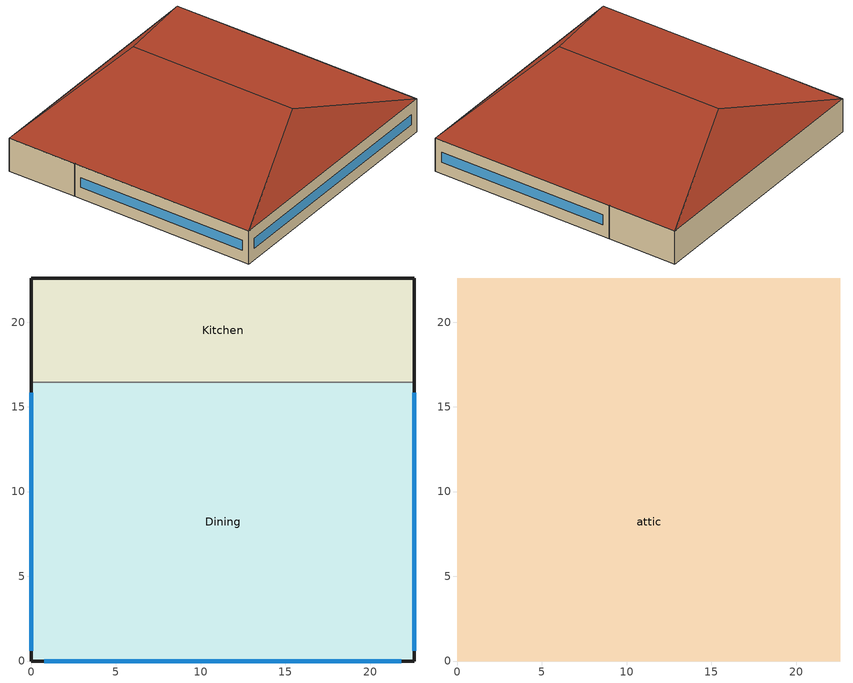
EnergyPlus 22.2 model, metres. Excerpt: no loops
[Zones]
Dining
 floor ground (ext-slab): 22.61,16.44 22.61,0 0,0 0,16.44 z0
 wall outside (Steel Frame Non-res Ext Wall): 0,16.44 0,0 22.61,0 22.61,16.44 z0:3.05
 wall to Kitchen (int-walls): 22.61,16.44 0,16.44 z0:3.05
 window (Window Non-res Fixed): 22.61,0.6 22.61,15.84 / 0.75,0 21.86,0 / 0,15.84 0,0.6 z1.07:1.98
Kitchen
 floor ground (ext-slab): 22.61,22.61 22.61,16.44 0,16.44 0,22.61 z0
 wall outside (Steel Frame Non-res Ext Wall): 22.61,16.44 22.61,22.61 0,22.61 0,16.44 z0:3.05
attic
 floor to Dining (Attic Non-res Floor): 0,0 0,16.44 22.61,16.44 22.61,0 z3.05
 floor to Kitchen (Attic Non-res Floor): 22.61,22.61 22.61,16.44 0,16.44 0,22.61 z3.05
 roof outside (Attic Non-res Roof): 22.61,0,3.05 22.61,22.61,3.05 11.3,18.84,6.82 11.3,3.77,6.82; 22.61,22.61,3.05 0,22.61,3.05 11.3,18.84,6.82; 0,0,3.05 22.61,0,3.05 11.3,3.77,6.82; 0,22.61,3.05 0,0,3.05 11.3,3.77,6.82 11.3,18.84,6.82
[Building]
Ref Bldg Full Service Restaurant Post1980_v1.3_5.0: North Axis {deg}=0; Terrain=City; Loads Convergence Tolerance Value {W}=0.04; Temperature Convergence Tolerance Value {deltaC}=0.2; Solar Distribution=FullInteriorAndExterior; Maximum Number of Warmup Days=25; Minimum Number of Warmup Days=6
[Site:Location]
USA MT-HELENA: Latitude {deg}=46.58; Longitude {deg}=-112; Time Zone {hr}=-7; Elevation {m}=1188
[SizingPeriod:DesignDay] Day of Month=21; Humidity Condition Type=Wetbulb; Barometric Pressure {Pa}=87844; Rain Indicator=No; Snow Indicator=No; Daylight Saving Time Indicator=No; Solar Model Indicator=ASHRAEClearSky
Name | Month | Day Type | Maximum Dry-Bulb Temperature {C} | Daily Dry-Bulb Temperature Range {deltaC} | Wetbulb or DewPoint at Maximum Dry-Bulb {C} | Wind Speed {m/s} | Wind Direction {deg} | Sky Clearness
HELENA Ann Htg 99.6% Condns DB | 1 | WinterDesignDay | -27.3 | 0 | -27.3 | 1.7 | 300 | 0
HELENA Ann Clg .4% Condns WB=>MDB | 7 | SummerDesignDay | 28.4 | 15.7 | 17.7 | 4.9 | 290 | 1
[Site:WaterMainsTemperature]
Calculation Method=CORRELATION; Annual Average Outdoor Air Temperature {C}=6.76; Maximum Difference In Monthly Average Outdoor Air Temperatures {deltaC}=27.7
[Site:GroundTemperature:BuildingSurface]
19.119, 19.149, 19.147, 19.203, 19.279, 20.043, 21.32, 20.987, 19.824, 19.408, 19.293, 19.174
[Construction]
Steel Frame Non-res Ext Wall: Wood Siding, Steel Frame NonRes Wall Insulation, 1/2IN Gypsum
Attic Non-res Floor: 1/2IN Gypsum, AtticFloor NonRes Insulation, 1/2IN Gypsum
Attic Non-res Roof: Roof Membrane, Metal Decking
ext-slab: HW CONCRETE
int-walls: 1/2IN Gypsum, 1/2IN Gypsum
Window Non-res Fixed: NonRes Fixed Assembly Window
InteriorFurnishings: Std Wood 6inch
[Material] Thermal Absorptance=0.9
Name | Roughness | Thickness {m} | Conductivity {W/m-K} | Density {kg/m3} | Specific Heat {J/kg-K} | Solar Absorptance | Visible Absorptance
Steel Frame NonRes Wall Insulation | MediumRough | 0.104179 | 0.049 | 265 | 836.8 | 0.7 | 0.7
AtticFloor NonRes Insulation | MediumRough | 0.159106 | 0.049 | 265 | 836.8 | 0.7 | 0.7
Std Wood 6inch | MediumSmooth | 0.15 | 0.12 | 540 | 1210 | 0.7 | 0.7
Wood Siding | MediumSmooth | 0.01 | 0.11 | 544.62 | 1210 | 0.78 | 0.78
1/2IN Gypsum | Smooth | 0.0127 | 0.16 | 784.9 | 830 | 0.92 | 0.92
HW CONCRETE | Rough | 0.1016 | 1.311 | 2240 | 836.8 | 0.7 | 0.7
Roof Membrane | VeryRough | 0.0095 | 0.16 | 1121.29 | 1460 | 0.7 | 0.7
Metal Decking | MediumSmooth | 0.0015 | 45.006 | 7680 | 418.4 | 0.7 | 0.3
[WindowMaterial:SimpleGlazingSystem]
NonRes Fixed Assembly Window: U-Factor {W/m2-K}=2.95256; Solar Heat Gain Coefficient=0.39
[Zone] Type=1; Multiplier=1; Floor Area {m2}=autocalculate
Name | Part of Total Floor Area
Dining; Kitchen | Yes
attic | No
[People] Number of People Schedule=BLDG_OCC_SCH; Fraction Radiant=0.3; Sensible Heat Fraction=AUTOCALCULATE; Activity Level Schedule=ACTIVITY_SCH; Enable ASHRAE 55 Comfort Warnings=No; Mean Radiant Temperature Calculation Type=ZoneAveraged; Work Efficiency Schedule=WORK_EFF_SCH; Clothing Insulation Calculation Method=ClothingInsulationSchedule; Clothing Insulation Schedule=CLOTHING_SCH; Air Velocity Schedule=AIR_VELO_SCH; Thermal Comfort Model 1 Type=FANGER
Name | Zone or ZoneList or Space or SpaceList | Number of People Calculation Method | Floor Area per Person {m2/person} | Number of People
Dining People | Dining | Area/Person | 1.39
Kitchen People | Kitchen | People |  | 7.5
[Lights] Schedule=BLDG_LIGHT_SCH; Design Level Calculation Method=Watts/Area; Return Air Fraction=0; Fraction Radiant=0.7; Fraction Visible=0.2; Fraction Replaceable=1; Return Air Fraction Calculated from Plenum Temperature=No
Name | Zone or ZoneList or Space or SpaceList | Watts per Zone Floor Area {W/m2}
Dining_Lights | Dining | 27.38
Kitchen_Lights | Kitchen | 16.37
[ElectricEquipment] Design Level Calculation Method=EquipmentLevel
Name | Zone or ZoneList or Space or SpaceList | Schedule | Design Level {W} | Fraction Latent | Fraction Radiant | Fraction Lost
Dining_MiscElec_Equip | Dining | BLDG_EQUIP_SCH | 22402 | 0.25 | 0.3 | 0
Kitchen_MiscElec_Equip | Kitchen | BLDG_EQUIP_SCH | 52500 | 0.25 | 0.3 | 0.2
Kitchen_ExhFan_Equip | Kitchen | Kitchen_Exhaust_SCH | 699 | 0 | 0 | 1
[GasEquipment]
Kitchen_MiscGas_Equip: Zone or ZoneList or Space or SpaceList=Kitchen; Schedule=GAS_EQUIP_SCH; Design Level Calculation Method=EquipmentLevel; Design Level {W}=166994; Fraction Latent=0.1; Fraction Radiant=0.2; Fraction Lost=0.7
[Exterior:Lights]
Exterior Facade Lighting: Schedule=ALWAYS_ON; Design Level {W}=5081; Control Option=AstronomicalClock
[ZoneInfiltration:DesignFlowRate] Constant Term Coefficient=1; Temperature Term Coefficient=0; Velocity Term Coefficient=0; Velocity Squared Term Coefficient=0
Name | Zone or ZoneList or Space or SpaceList | Schedule | Design Flow Rate Calculation Method | Flow Rate per Exterior Surface Area {m3/s-m2} | Air Changes per Hour {1/hr}
Dining_Infiltration | Dining | INFIL_HALF_ON_SCH | Flow/ExteriorArea | 0.001133
Kitchen_Infiltration | Kitchen | INFIL_HALF_ON_SCH | Flow/ExteriorArea | 0.001133
attic_Infiltration | attic | ALWAYS_ON | AirChanges/Hour |  | 1
[InternalMass] Construction=InteriorFurnishings
Name | Zone or ZoneList | Surface Area {m2}
Dining Internal Mass | Dining | 743.4961
Kitchen Internal Mass | Kitchen | 278.8105
[ZoneMixing]
Kitchen Exhaust Fanmixing_0: Zone or Space=Kitchen; Schedule=HVACOperationSchd; Design Flow Rate Calculation Method=Flow/Zone; Design Flow Rate {m3/s}=1.828; Source Zone or Space=Dining; Delta Temperature {deltaC}=0
[AvailabilityManager:NightCycle] Applicability Schedule=ALWAYS_ON; Fan Schedule=HVACOperationSchd; Control Type=CycleOnAny; Thermostat Tolerance {deltaC}=1; Cycling Run Time Control Type=FixedRunTime; Cycling Run Time {s}=1800
PSZ-AC_1:1 Availability Manager; PSZ-AC_2:2 Availability Manager
[UtilityCost:Tariff]
Name | Output Meter | Conversion Factor Choice | Demand Window Length | Monthly Charge or Variable | Group
NorthWesternEnergy_GS-1_GeneralServiceDemand | Electricity:Facility | kWh | HalfHour | 8.02 | Comm Elec
NorthWesternEnergy_GS-1_GeneralService | Electricity:Facility | kWh | HalfHour | 6.87 | Comm Elec
MT_EIAMonthlyRateGas | NaturalGas:Facility | MCF |  | 0 | Comm Gas
[UtilityCost:Charge:Simple] Season=Annual
Name | Utility Cost Charge Simple | Tariff | Source Variable | Category Variable | Cost per Unit Value or Variable
 | SupplyEnergyCharge | NorthWesternEnergy_GS-1_GeneralServiceDemand | TotalEnergy | EnergyCharges | 0.042201
 | SupplyDeferredEnergyCharge | NorthWesternEnergy_GS-1_GeneralServiceDemand | TotalEnergy | EnergyCharges | 0.000139
 | TransmissionDemandCharge | NorthWesternEnergy_GS-1_GeneralServiceDemand | TotalDemand | DemandCharges | 2.648963
 | DistributionEnergyCharge | NorthWesternEnergy_GS-1_GeneralServiceDemand | TotalEnergy | EnergyCharges | 0.004283
 | DistributionDemandCharge | NorthWesternEnergy_GS-1_GeneralServiceDemand | TotalDemand | DemandCharges | 5.399851
 | CTC-QFEnergyCharge | NorthWesternEnergy_GS-1_GeneralServiceDemand | TotalEnergy | EnergyCharges | 0.002345
 | USBCEnergyCharge | NorthWesternEnergy_GS-1_GeneralServiceDemand | TotalEnergy | EnergyCharges | 0.001143
 | TaxofTwoPercent | NorthWesternEnergy_GS-1_GeneralServiceDemand | SubTotal | Taxes | 0.02
 | SupplyEnergyCharge | NorthWesternEnergy_GS-1_GeneralService | TotalEnergy | EnergyCharges | 0.038175
 | SupplyDeferredEnergyCharge | NorthWesternEnergy_GS-1_GeneralService | TotalEnergy | EnergyCharges | 0.000139
 | TransmissionEnergyCharge | NorthWesternEnergy_GS-1_GeneralService | TotalEnergy | EnergyCharges | 0.00739
 | DistributionEnergyCharge | NorthWesternEnergy_GS-1_GeneralService | TotalEnergy | EnergyCharges | 0.034219
 | CTC-QFEnergyCharge | NorthWesternEnergy_GS-1_GeneralService | TotalEnergy | EnergyCharges | 0.002345
 | USBCEnergyCharge | NorthWesternEnergy_GS-1_GeneralService | TotalEnergy | EnergyCharges | 0.001143
 | TaxofTwoPercent | NorthWesternEnergy_GS-1_GeneralService | SubTotal | Taxes | 0.02
 | MonthlyRateGasCharge | MT_EIAMonthlyRateGas | totalEnergy | EnergyCharges | MT_MonthlyGasRates
 | TaxofTwoPercent | MT_EIAMonthlyRateGas | SubTotal | Taxes | 0.02
[UtilityCost:Qualify]
Utility Cost Qualify=MaxDemand1000kw; Tariff=NorthWesternEnergy_GS-1_GeneralService; Variable=TotalDemand; Qualify Type=Maximum; Threshold Value or Variable=1000; Season=Annual; Threshold Test=Count; Number of Months=1
[UtilityCost:Variable]
MT_MonthlyGasRates: Tariff=MT_EIAMonthlyRateGas; Variable Type=Currency; January Value=8.09; February Value=8.5; March Value=8.64; April Value=8.95; May Value=9.64; June Value=10.33; July Value=10.97; August Value=11.14; September Value=10.37; October Value=9.36; November Value=7.72; December Value=7.66
[Schedule:Compact]
ALWAYS_ON: Through: 12/31, For: AllDays, Until: 24:00, 1
ACTIVITY_SCH: Through: 12/31, For: AllDays, Until: 24:00, 120
AIR_VELO_SCH: Through: 12/31, For: AllDays, Until: 24:00, 0.2
BLDG_EQUIP_SCH: Through: 12/31, For: Weekday, Until: 06:00, 0.1, Until: 07:00, 0.25, Until: 09:00, 0.35, Until: 10:00, 0.25, Until: 13:00, 0.35, Until: 16:00, 0.25, Until: 19:00, 0.35, Until: 24:00, 0.25, For: Saturday, Until: 06:00, 0.1, Until: 07:00, 0.25, Until: 09:00, 0.35, Until: 10:00, 0.25, Until: 13:00, 0.35, Until: 16:00, 0.25, Until: 19:00, 0.35, Until: 24:00, 0.25, For: SummerDesignDay, Until: 24:00, 0.35, For: WinterDesignDay, Until: 24:00, 0, For: Sunday Holidays AllOtherDays, Until: 06:00, 0.1, Until: 07:00, 0.25, Until: 09:00, 0.35, Until: 10:00, 0.25, Until: 13:00, 0.35, Until: 16:00, 0.25, Until: 19:00, 0.35, Until: 24:00, 0.25
BLDG_LIGHT_SCH: Through: 12/31, For: SummerDesignDay, Until: 24:00, 1, For: WinterDesignDay, Until: 24:00, 0, For: Weekday Saturday Sunday Holidays AllOtherDays, Until: 01:00, 0.45, Until: 05:00, 0.15, Until: 06:00, 0.45, Until: 24:00, 0.9
BLDG_OCC_SCH: Through: 12/31, For: Weekdays, Until: 01:00, 0.05, Until: 05:00, 0, Until: 06:00, 0.05, Until: 07:00, 0.1, Until: 10:00, 0.4, Until: 11:00, 0.2, Until: 12:00, 0.5, Until: 13:00, 0.8, Until: 14:00, 0.7, Until: 15:00, 0.4, Until: 16:00, 0.2, Until: 17:00, 0.25, Until: 18:00, 0.5, Until: 21:00, 0.8, Until: 22:00, 0.5, Until: 23:00, 0.35, Until: 24:00, 0.2, For: SummerDesignDay, Until: 24:00, 1, For: WinterDesignDay, Until: 24:00, 0, For: Saturday, Until: 01:00, 0.05, Until: 06:00, 0, Until: 07:00, 0.05, Until: 09:00, 0.5, Until: 10:00, 0.4, Until: 11:00, 0.2, Until: 12:00, 0.45, Until: 14:00, 0.5, Until: 15:00, 0.35, Until: 18:00, 0.3, Until: 19:00, 0.7, Until: 20:00, 0.9, Until: 21:00, 0.7, Until: 22:00, 0.65, Until: 23:00, 0.55, Until: 24:00, 0.35, For: Sunday Holidays AllOtherDays, Until: 01:00, 0.05, Until: 06:00, 0, Until: 07:00, 0.05, Until: 09:00, 0.5, Until: 11:00, 0.2, Until: 12:00, 0.3, Until: 14:00, 0.5, Until: 15:00, 0.3, Until: 16:00, 0.2, Until: 17:00, 0.25, Until: 18:00, 0.35, Until: 19:00, 0.55, Until: 20:00, 0.65, Until: 21:00, 0.7, Until: 22:00, 0.35, Until: 24:00, 0.2
CLOTHING_SCH: Through: 04/30, For: AllDays, Until: 24:00, 1, Through: 09/30, For: AllDays, Until: 24:00, 0.5, Through: 12/31, For: AllDays, Until: 24:00, 1
GAS_EQUIP_SCH: Through: 12/31, For: Weekdays Saturday, Until: 05:00, 0.02, Until: 06:00, 0.05, Until: 07:00, 0.1, Until: 08:00, 0.15, Until: 09:00, 0.2, Until: 10:00, 0.15, Until: 13:00, 0.25, Until: 14:00, 0.2, Until: 15:00, 0.15, Until: 16:00, 0.2, Until: 19:00, 0.3, Until: 21:00, 0.2, Until: 22:00, 0.15, Until: 23:00, 0.1, Until: 24:00, 0.05, For: SummerDesignDay, Until: 24:00, 0.25, For: WinterDesignDay, Until: 24:00, 0, For: Sunday Holidays AllOtherDays, Until: 05:00, 0.02, Until: 06:00, 0.05, Until: 07:00, 0.1, Until: 08:00, 0.15, Until: 09:00, 0.2, Until: 10:00, 0.15, Until: 13:00, 0.25, Until: 14:00, 0.2, Until: 15:00, 0.15, Until: 16:00, 0.2, Until: 19:00, 0.3, Until: 21:00, 0.2, Until: 22:00, 0.15, Until: 23:00, 0.1, Until: 24:00, 0.05
Kitchen_Exhaust_SCH; HVACOperationSchd: Through: 12/31, For: AllDays, Until: 01:00, 1, Until: 05:00, 0, Until: 24:00, 1
INFIL_HALF_ON_SCH: Through: 12/31, For: Weekdays SummerDesignDay, Until: 05:00, 1, Until: 24:00, 0.5, For: Saturday WinterDesignDay, Until: 05:00, 1, Until: 24:00, 0.5, For: Sunday Holidays AllOtherDays, Until: 05:00, 1, Until: 24:00, 0.5
WORK_EFF_SCH: Through: 12/31, For: AllDays, Until: 24:00, 0
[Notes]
DOE Commercial Reference Building
Full Service Restaurant, post-1980 existing building construction
EnergyPlus Version 5.0
ASHRAE Standard 90.1-1989 and 62-1999
Description:  Single story, Two zone building.
Form:         Area = 511 m2 (5,500 ft2); Number of Stories = 1 plus attic; Shape = rectangle, Aspect ratio = 1.0
Envelope:     Envelope thermal properties vary with climate according to ASHRAE Standard 90.1-1989.
Opaque constructions: steel frame walls; attic roof; slab-on-grade floor
Windows: window-to-wall ratio = 17.1%
Infiltration = 1.5 cfm/ft2 above grade wall area at 0.3 in wc (75 Pa) adjusted to 0.016 in wc (4 Pa).
50% of full value when ventilation system on.
HVAC:         ASHRAE 90.1-1989 PSZ-AC, gas furnace
Economizers per ASHRAE 90.1-2004
Exhaust:      Kitchen exhaust 1888 L/s (4000 cfm), 97% of exhaust make-up air from dining
Kitchen exhaust fan modeled as exterior load to avoid getting double make-up air
Refrigeration: Walk-in cooler and walk-in freezer
Int. gains:   W/m2 (W/ft2)   lights          elec plug        gas plug
Detached Shading:               None
Daylight:                       None
Natural Ventilation:            None
Zonal Equipment:                None
Air Primary Loops:              PSZ-AC:1; PSZ-AC:2
Plant Loops:                    SHWSys1
System Equipment Autosize:      Yes
Purchased Cooling:              None
Purchased Heating:              None
Coils:                          Coil:Cooling:DX:SingleSpeed; Coil:Cooling:DX:TwoSpeed; Coil:Heating:Gas
Pumps:                          None
Boilers:                        None
Chillers:                       None
Reference citation for the Commercial Reference Buildings:
Deru, M.; Field, K.; Studer, D.; Benne, K.; Griffith, B.; Torcellini, P;
Halverson, M.; Winiarski, D.; Liu, B.; Rosenberg, M.; Huang, J.;
Yazdanian, M.; Crawley, D. (2010).
U.S. Department of Energy Commercial Reference Building Models of the National Building Stock.
Washington, DC: U.S. Department of Energy, Energy Efficiency and
Renewable Energy, Office of Building Technologies.
***GENERAL SIMULATION PARAMETERS***
Number of Zones: 3
***HOLIDAYS & DAYLIGHT SAVINGS***
